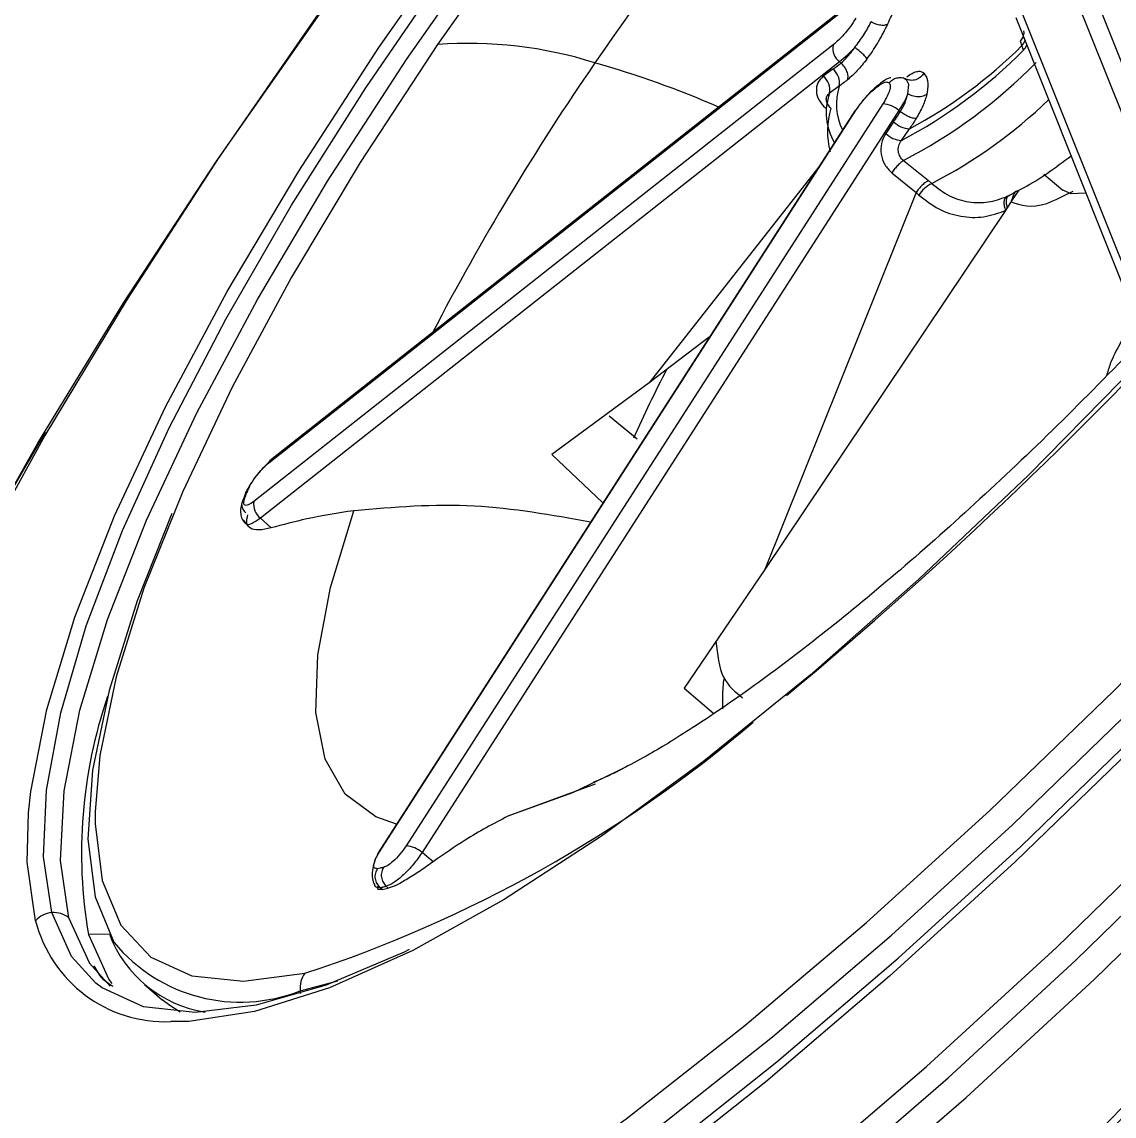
# Model space of a CAD drawing. Extents: x 400 to 501, y 484 to 634.
# Drawn here: x 487.318 to 488.239, y 521.33 to 522.253 of the extents above; entities that cross this region are included whole.
import ezdxf

# ---------------------------------------------------------------- set-up
doc = ezdxf.new("R2010")
doc.units = 0
doc.header["$MEASUREMENT"] = 0
doc.layers.add('DIM', color=3, linetype='Continuous')
doc.layers.add('GEOMETRY', color=3, linetype='Continuous', lineweight=25)

# ---------------------------------------------------------------- blocks, each defined once
blk = doc.blocks.new('2026 GRANDEE')
at = {"layer": 'GEOMETRY', "ltscale": 16}
for p, q in [((37.76924, -74.53488), (37.8706, -74.78848)), ((37.78534, -74.53323), (37.88669, -74.78683)), ((37.10183, -74.95945), (37.59026, -74.57469)), ((37.59177, -74.5726), (37.10334, -74.95736)), ((37.83549, -74.82603), (37.73414, -74.57243)), ((37.73175, -74.58405), (37.83311, -74.83765)), ((37.57765, -74.60723), (37.08922, -74.992)), ((37.73837, -74.6116), (37.73697, -74.60776)), ((37.58314, -74.62142), (37.09471, -75.00619)), ((37.5843, -74.62248), (37.58314, -74.62142)), ((37.57751, -74.6277), (37.56944, -74.63366)), ((37.63967, -74.63693), (37.63692, -74.63502)), ((37.64147, -74.64064), (37.63918, -74.63593)), ((37.58281, -74.64204), (37.57474, -74.64799)), ((37.64059, -74.64839), (37.64147, -74.64064)), ((37.5961, -74.66265), (37.19396, -75.2882)), ((37.19512, -75.28749), (37.59725, -74.66194)), ((37.61974, -74.65694), (37.21761, -75.28248)), ((37.63316, -74.66253), (37.23103, -75.28808)), ((37.63438, -74.66352), (37.63316, -74.66253)), ((37.62877, -74.67206), (37.62208, -74.68189)), ((37.63534, -74.68772), (37.64203, -74.67789)), ((37.56575, -74.70986), (37.42251, -74.89195)), ((37.63706, -74.70465), (37.65811, -74.72159)), ((37.62722, -74.71498), (37.64777, -74.73163)), ((37.75555, -74.71614), (37.77147, -74.72968)), ((37.66083, -74.72404), (37.65811, -74.72159)), ((37.64777, -74.73163), (37.52006, -75.04953)), ((37.64777, -74.73163), (37.65002, -74.73373)), ((37.72433, -74.7349), (37.72414, -74.73499)), ((37.73431, -74.72966), (37.72824, -74.73868)), ((37.72311, -74.7468), (37.52006, -75.04953)), ((37.72459, -74.74459), (37.72311, -74.7468)), ((37.72824, -74.73868), (37.72459, -74.74459)), ((37.4733, -74.85367), (37.42251, -74.89195)), ((37.42251, -74.89195), (37.34053, -74.95243)), ((37.38878, -74.91983), (37.41239, -74.93927)), ((36.91313, -74.93368), (36.88347, -74.98505)), ((37.34053, -74.95243), (37.38361, -74.99319)), ((37.08185, -74.98606), (37.07897, -74.99349)), ((37.08253, -75.01076), (37.08101, -75.00814)), ((37.10369, -75.01438), (37.09471, -75.00619)), ((37.52006, -75.04953), (37.45202, -75.14937)), ((37.45202, -75.14937), (37.47698, -75.17075)), ((37.37706, -75.23044), (37.30335, -75.25735)), ((37.24045, -75.29579), (37.23103, -75.28808)), ((37.19735, -75.31923), (37.19555, -75.31754)), ((37.19734, -75.31923), (37.19988, -75.31867)), ((37.19988, -75.31867), (37.20243, -75.31809)), ((37.20064, -75.31641), (37.20243, -75.3181)), ((36.96724, -75.35684), (36.94961, -75.35715)), ((36.96804, -75.40065), (36.95057, -75.38123)), ((36.99682, -75.39929), (37.01184, -75.41208)), ((37.12829, -75.40456), (37.15997, -75.3961))]:
    blk.add_line(p, q, dxfattribs=at)
at = {"layer": 'GEOMETRY', "ltscale": 16, "flags": 128}
for points in [[(36.91885, -75.33869), (36.91176, -75.29174), (36.91425, -75.23534), (36.92628, -75.17016), (36.94772, -75.09697), (36.97831, -75.01661), (37.01769, -74.93004), (37.06541, -74.83826), (37.1209, -74.74235), (37.18351, -74.64345), (37.25251, -74.5427), (37.3271, -74.44129), (37.40638, -74.3404), (37.48944, -74.24123), (37.57531, -74.14493), (37.66297, -74.05263), (37.75139, -73.96541), (37.83955, -73.8843)], [(38.24735, -73.63848), (38.22298, -73.65005), (38.15059, -73.68968), (38.07305, -73.73946), (37.99133, -73.79876), (37.90645, -73.86683), (37.81948, -73.94283), (37.73152, -74.02578), (37.64367, -74.11465), (37.55703, -74.20833), (37.4727, -74.30562), (37.39174, -74.40532), (37.31517, -74.50617), (37.24394, -74.60689)], [(36.64277, -75.58925), (36.65014, -75.54317), (36.67011, -75.46006), (36.69963, -75.36908), (36.73844, -75.27101), (36.78622, -75.16668), (36.84255, -75.05699), (36.90696, -74.94287), (36.9789, -74.82529), (37.05774, -74.70527), (37.14283, -74.58381), (37.23343, -74.46197), (37.32878, -74.34077), (37.42804, -74.22125), (37.5304, -74.10444), (37.63495, -73.99132)], [(37.62409, -74.00064), (37.52121, -74.11204), (37.42059, -74.22715), (37.32315, -74.34495), (37.22977, -74.46435), (37.14129, -74.58428), (37.05852, -74.70366), (36.9822, -74.8214), (36.91303, -74.93644), (36.85164, -75.04773), (36.79857, -75.15426), (36.75431, -75.25508), (36.71927, -75.34926), (36.69375, -75.43596), (36.67799, -75.51439), (36.67213, -75.58385), (36.67536, -75.63805)], [(36.89904, -75.25458), (36.901, -75.23646), (36.9145, -75.16736), (36.93819, -75.08965), (36.97176, -75.00432), (37.01479, -74.91242), (37.06675, -74.81512), (37.12698, -74.71365), (37.19472, -74.60927), (37.26913, -74.5033), (37.34925, -74.39707), (37.4341, -74.29192), (37.52259, -74.18918), (37.61363, -74.09012)], [(36.93323, -75.3432), (36.9261, -75.29464), (36.92919, -75.23602), (36.94247, -75.16808), (36.96575, -75.09168), (36.99876, -75.00778), (37.04107, -74.91743), (37.09216, -74.82176), (37.15138, -74.72199), (37.21798, -74.61937), (37.29113, -74.51518), (37.36991, -74.41073), (37.45334, -74.30735), (37.54034, -74.20633), (37.62985, -74.10894)], [(37.24394, -74.60689), (37.17896, -74.70622), (37.12103, -74.80292), (37.0709, -74.89576), (37.02918, -74.98358), (36.99641, -75.06528), (36.973, -75.13982), (36.95923, -75.20627), (36.95528, -75.25376)], [(37.5961, -74.66265), (37.59645, -74.66228), (37.59725, -74.66194)], [(37.79014, -74.73223), (37.77846, -74.73283), (37.77147, -74.72968)], [(37.83514, -74.87553), (37.74272, -74.96965), (37.65006, -75.05764), (37.55834, -75.13841), (37.4687, -75.21093), (37.38228, -75.27429), (37.30017, -75.32771), (37.22339, -75.37049), (37.1529, -75.40212), (37.08961, -75.42218), (37.0343, -75.43043), (37.01905, -75.43057)], [(37.10183, -74.95945), (37.10253, -74.95819), (37.10334, -74.95736)], [(37.02002, -75.00231), (36.99084, -75.07584), (36.96713, -75.15133), (36.95319, -75.21863), (36.9492, -75.27689), (36.95521, -75.32538), (36.97114, -75.36348), (36.9714, -75.36389)], [(37.20946, -75.26409), (37.19198, -75.25801), (37.1662, -75.23871), (37.14932, -75.20921), (37.14156, -75.16995), (37.14305, -75.12149), (37.15376, -75.06452), (37.17354, -74.99987)], [(36.91078, -75.77548), (36.96942, -75.76003), (37.04452, -75.73161), (37.1262, -75.69225), (37.21373, -75.6423), (37.3063, -75.58221), (37.40309, -75.51252), (37.50321, -75.43387), (37.60576, -75.34697), (37.70981, -75.25261), (37.81441, -75.15164), (37.91863, -75.04497)], [(36.85749, -75.80544), (36.8674, -75.80489), (36.92878, -75.79539), (36.99747, -75.77513), (37.07287, -75.74428), (37.15434, -75.70311), (37.2412, -75.65197), (37.3327, -75.59129), (37.42805, -75.5216), (37.52645, -75.44348), (37.62705, -75.35761), (37.729, -75.26471), (37.83142, -75.16558), (37.93345, -75.06106)], [(36.80419, -75.82973), (36.80659, -75.83007), (36.86097, -75.83143), (36.92331, -75.82178), (36.99307, -75.8012), (37.06965, -75.76987), (37.15239, -75.72806), (37.24061, -75.67612), (37.33353, -75.6145), (37.43037, -75.54372), (37.5303, -75.46438), (37.63248, -75.37717), (37.73601, -75.28282), (37.84004, -75.18214), (37.94366, -75.07599)], [(37.94327, -75.0845), (37.8374, -75.19295), (37.73111, -75.29581), (37.62532, -75.39221), (37.52093, -75.48132), (37.41882, -75.56238), (37.31988, -75.6347), (37.22494, -75.69767), (37.13481, -75.75074), (37.05026, -75.79346), (36.97202, -75.82547), (36.90075, -75.84649), (36.83705, -75.85635), (36.78148, -75.85496), (36.73451, -75.84234), (36.69654, -75.81858), (36.66788, -75.7839), (36.64879, -75.73859), (36.63943, -75.68304), (36.63988, -75.61771), (36.64277, -75.58925)], [(37.48529, -75.14206), (37.48447, -75.15336), (37.48432, -75.1668)], [(36.594, -75.74643), (36.59389, -75.7566), (36.5988, -75.81902), (36.61356, -75.87134), (36.63804, -75.91316), (36.67205, -75.94412), (36.71532, -75.96398), (36.76749, -75.97258), (36.82815, -75.96985), (36.89681, -75.95581), (36.97291, -75.93059), (37.05585, -75.89437), (37.14495, -75.84745), (37.2395, -75.79021), (37.33873, -75.7231), (37.44186, -75.64668), (37.54803, -75.56156), (37.65641, -75.46841), (37.76612, -75.36799), (37.87628, -75.26112), (37.98599, -75.14864)], [(36.62448, -75.91647), (36.65144, -75.95029), (36.68877, -75.97601), (36.7348, -75.99107), (36.78919, -75.99534), (36.85151, -75.98881), (36.9213, -75.9715), (36.99801, -75.94357), (37.08108, -75.90522), (37.16986, -75.85674), (37.26368, -75.7985), (37.36183, -75.73094), (37.46356, -75.65459), (37.56809, -75.57001), (37.67463, -75.47786), (37.78237, -75.37884), (37.89049, -75.27369), (37.99816, -75.16322)], [(36.66859, -75.97355), (36.70044, -75.99433), (36.74664, -76.00944), (36.80122, -76.01373), (36.86376, -76.00717), (36.93379, -75.98981), (37.01078, -75.96178), (37.09414, -75.92329), (37.18323, -75.87464), (37.27738, -75.81619), (37.37588, -75.7484), (37.47796, -75.67178), (37.58287, -75.5869), (37.68978, -75.49442), (37.7979, -75.39505), (37.9064, -75.28953), (38.01446, -75.17867)], [(37.40075, -75.21716), (37.35793, -75.23756), (37.30335, -75.25735)], [(36.90511, -75.34547), (36.89786, -75.29608), (36.89904, -75.25458)], [(36.95528, -75.25376), (36.95529, -75.26379), (36.96123, -75.31167), (36.97696, -75.34929), (37.00229, -75.37619), (37.03691, -75.39203), (37.08037, -75.39661), (37.13214, -75.38986)], [(36.95585, -75.3981), (36.93543, -75.37565), (36.91885, -75.33869)], [(36.95057, -75.38123), (36.95049, -75.3811), (36.93323, -75.3432)], [(36.94961, -75.35715), (36.96687, -75.39505), (36.96937, -75.39852)], [(37.22029, -75.36989), (37.21594, -75.37199), (37.15016, -75.39972), (37.09116, -75.41674), (37.03963, -75.42285), (36.99617, -75.41798), (36.9613, -75.40218), (36.95585, -75.3981)], [(37.1287, -75.40691), (37.12862, -75.40653), (37.12829, -75.40456)], [(37.02694, -75.42261), (37.0183, -75.41711), (37.01184, -75.41208)]]:
    blk.add_lwpolyline(points, dxfattribs=at)
at = {"layer": 'GEOMETRY', "ltscale": 16}
for centre, radius, start, end in [((39.99065, -76.41238), 3.168, 138.0403, 145.59524), ((35.17086, -72.30535), 3.70539, 309.71239, 325.83814), ((37.2705, -74.95738), 0.35149, 72.39151, 94.33422), ((37.59176, -74.60993), 0.01437, 169.19579, 233.13507), ((37.44976, -74.3183), 0.40777, 298.13285, 314.77716), ((37.72851, -74.5998), 0.01161, 316.76252, 341.46573), ((37.72992, -74.60366), 0.0116, 316.75405, 342.50685), ((37.43551, -74.30944), 0.42782, 297.84477, 315.06524), ((39.17677, -75.86139), 2.18517, 145.4573, 152.42478), ((37.14767, -75.42955), 0.8391, 66.57221, 74.15081), ((37.43092, -74.30852), 0.44656, 297.49188, 315.41813), ((37.56034, -74.64517), 0.01467, 348.89629, 51.67193), ((37.56841, -74.63922), 0.01467, 348.89606, 51.67274), ((37.62804, -74.65691), 0.04761, 161.80771, 207.32039), ((37.62096, -74.66453), 0.04909, 160.31548, 210.72715), ((37.46302, -74.34338), 0.42899, 297.45874, 313.71559), ((37.64358, -74.68026), 0.07061, 163.74645, 194.08832), ((37.61866, -74.67844), 0.02153, 47.65847, 87.12365), ((37.6433, -74.65701), 0.02092, 226.00424, 266.51501), ((37.63661, -74.66684), 0.02092, 226.00322, 266.5153), ((37.67315, -74.74868), 0.02754, 116.57003, 147.1348), ((38.49893, -75.4273), 1.19408, 152.76665, 155.84721), ((37.10333, -74.99469), 0.01437, 169.19574, 233.13502), ((37.35209, -75.28863), 0.40827, 161.13474, 189.66176), ((36.78411, -74.32487), 1.12042, 288.09694, 310.39148), ((37.21653, -75.30399), 0.02153, 47.65849, 87.12368), ((37.19526, -75.28901), 0.00152, 95.56176, 179.28694), ((36.92047, -75.35931), 0.02068, 94.51373, 138.02524), ((37.01456, -75.31775), 0.11291, 194.21212, 272.27482), ((36.92058, -75.35834), 0.01972, 50.11579, 95.0555), ((37.06446, -75.31995), 0.10392, 200.79315, 260.92669), ((37.07778, -75.27649), 0.13767, 219.40652, 291.52657), ((37.14839, -75.40196), 0.02027, 143.32988, 187.36511)]:
    blk.add_arc(centre, radius, start, end, dxfattribs=at)
for points, knots in [([(35.09388, -72.45959), (35.02521, -72.5491), (34.88746, -72.72864), (34.70464, -73.0093), (34.54233, -73.29432), (34.40494, -73.5808), (34.295, -73.864), (34.22231, -74.11569), (34.1803, -74.33446), (34.16207, -74.52153), (34.16423, -74.69585), (34.18719, -74.85494), (34.23097, -74.99647), (34.29509, -75.11842), (34.37864, -75.21919), (34.48032, -75.29768), (34.59852, -75.35324), (34.73146, -75.38574), (34.87725, -75.39541), (35.05109, -75.38143), (35.25542, -75.33551), (35.49081, -75.24932), (35.73453, -75.12961), (35.98291, -74.97906), (36.23237, -74.8005), (36.47954, -74.597), (36.72059, -74.3715), (36.95356, -74.1284), (37.09758, -73.95461), (37.16957, -73.86773)], [0, 0, 0, 0, 0.039976, 0.080194, 0.120778, 0.161837, 0.203459, 0.245687, 0.277764, 0.310154, 0.342809, 0.375668, 0.408648, 0.441649, 0.474575, 0.507349, 0.539902, 0.572177, 0.604146, 0.635798, 0.677505, 0.718718, 0.759522, 0.799996, 0.84022, 0.880272, 0.920221, 0.960117, 1, 1, 1, 1]), ([(38.25547, -75.02437), (38.31495, -74.95136), (38.43302, -74.80646), (38.59742, -74.5881), (38.74873, -74.37497), (38.89971, -74.14751), (39.04461, -73.91044), (39.17652, -73.67002), (39.28224, -73.45001), (39.36235, -73.25099), (39.41715, -73.0733), (39.44654, -72.91734), (39.44993, -72.7838), (39.42626, -72.67397), (39.37418, -72.58982), (39.29226, -72.53402), (39.17941, -72.50976), (39.04773, -72.51946), (38.90615, -72.55551), (38.7623, -72.61003), (38.60396, -72.68682), (38.43305, -72.78562), (38.25184, -72.90561), (38.06279, -73.04553), (37.86842, -73.20372), (37.67125, -73.37827), (37.47364, -73.56705), (37.2781, -73.76799), (37.08607, -73.97836), (36.96362, -74.1245), (36.9024, -74.19756)], [0, 0, 0, 0, 0.033337, 0.066162, 0.098289, 0.129643, 0.170262, 0.209688, 0.24818, 0.286014, 0.323473, 0.360856, 0.398479, 0.436623, 0.475538, 0.515442, 0.556459, 0.598598, 0.630887, 0.663669, 0.696849, 0.730315, 0.763964, 0.797711, 0.831492, 0.86526, 0.898993, 0.932687, 0.96635, 1, 1, 1, 1]), ([(39.33438, -73.67544), (39.09434, -73.98897), (38.61399, -74.61638), (37.8515, -75.526), (37.05848, -76.41081), (36.23285, -77.26654), (35.37707, -78.09213), (34.49221, -78.88512), (33.58253, -79.64758), (32.95509, -80.12791), (32.64153, -80.36794)], [0, 0, 0, 0, 0.124824, 0.249783, 0.374855, 0.499996, 0.625137, 0.750211, 0.875173, 1, 1, 1, 1]), ([(40.14972, -73.70901), (40.01275, -73.84193), (39.73443, -74.11201), (39.32574, -74.50955), (38.93363, -74.89114), (38.57287, -75.24237), (38.24336, -75.56322), (37.96324, -75.83588), (37.72849, -76.06427), (37.53515, -76.25228), (37.36101, -76.42151), (37.20524, -76.57283), (37.05758, -76.7162), (36.88867, -76.88014), (36.68246, -77.0802), (36.43229, -77.32275), (36.15065, -77.59564), (35.83749, -77.89882), (35.49276, -78.23226), (35.12444, -78.58816), (34.73372, -78.96549), (34.32187, -79.36323), (33.88208, -79.78813), (33.42907, -80.22587), (33.12305, -80.52238), (32.97275, -80.66801)], [0, 0, 0, 0, 0.057285, 0.116397, 0.171134, 0.221513, 0.267531, 0.309184, 0.338855, 0.365836, 0.39013, 0.411737, 0.431012, 0.451894, 0.482374, 0.517226, 0.556449, 0.600044, 0.64801, 0.700352, 0.753718, 0.810985, 0.872139, 0.937203, 1, 1, 1, 1]), ([(36.62326, -77.25879), (37.05222, -76.8403), (37.7117, -76.19693), (38.88801, -75.02476), (39.63765, -74.27338), (40.1598, -73.75003)], [0, 0, 0, 0, 0.360925, 0.55487, 1, 1, 1, 1]), ([(37.15207, -73.85898), (37.08992, -73.93428), (36.96996, -74.07962), (36.78482, -74.2773), (36.60854, -74.44998), (36.44284, -74.59813), (36.28982, -74.72359), (36.13172, -74.8426), (35.97539, -74.94875), (35.82833, -75.03721), (35.71519, -75.09802), (35.63509, -75.13706), (35.57822, -75.1628), (35.53054, -75.18316), (35.47669, -75.20465), (35.41258, -75.22791), (35.33577, -75.25234), (35.24454, -75.27607), (35.13805, -75.29486), (35.0196, -75.30353), (34.94586, -75.29328), (34.90614, -75.28776)], [0, 0, 0, 0, 0.083009, 0.160223, 0.231711, 0.297524, 0.357699, 0.412262, 0.483583, 0.542262, 0.588212, 0.621337, 0.641665, 0.660156, 0.684064, 0.714381, 0.749323, 0.79525, 0.852245, 0.920436, 1, 1, 1, 1]), ([(36.9024, -74.19755), (36.84283, -74.27149), (36.72367, -74.41939), (36.55715, -74.6452), (36.40191, -74.87074), (36.26044, -75.09383), (36.13417, -75.31163), (36.02461, -75.52139), (35.93296, -75.72036), (35.86008, -75.90595), (35.80641, -76.07587), (35.77196, -76.22819), (35.7563, -76.36151), (35.75883, -76.48713), (35.78545, -76.59678), (35.8417, -76.68127), (35.92223, -76.73157), (36.0247, -76.74938), (36.14734, -76.73631), (36.28903, -76.69366), (36.44911, -76.62218), (36.62717, -76.52213), (36.82283, -76.39327), (37.03548, -76.23505), (37.26391, -76.04691), (37.48479, -75.84772), (37.69239, -75.64608), (37.88242, -75.44943), (38.07211, -75.24156), (38.19426, -75.09687), (38.25547, -75.02437)], [0, 0, 0, 0, 0.033614, 0.067247, 0.100909, 0.134592, 0.168275, 0.201911, 0.235432, 0.268754, 0.301786, 0.334429, 0.366583, 0.39818, 0.439365, 0.479481, 0.51862, 0.556963, 0.594762, 0.632292, 0.669842, 0.707709, 0.746186, 0.785545, 0.826049, 0.867901, 0.900188, 0.933126, 0.966494, 1, 1, 1, 1]), ([(37.0569, -74.31581), (37.00534, -74.37983), (36.89986, -74.51076), (36.74876, -74.71504), (36.6018, -74.92796), (36.49154, -75.102), (36.41188, -75.23648), (36.35728, -75.33289), (36.30256, -75.43464), (36.25716, -75.52436), (36.21805, -75.6061), (36.18301, -75.68319), (36.14879, -75.76397), (36.12086, -75.83543), (36.09825, -75.89764), (36.07917, -75.95422), (36.06184, -76.01067), (36.04755, -76.06229), (36.03597, -76.10932), (36.02676, -76.15198), (36.01748, -76.20192), (36.00956, -76.25782), (36.00483, -76.31785), (36.00431, -76.3715), (36.0087, -76.43694), (36.02356, -76.50772), (36.05564, -76.57516), (36.10149, -76.62408), (36.1422, -76.64942), (36.16933, -76.65642), (36.1733, -76.65745)], [0, 0, 0, 0, 0.06008, 0.122889, 0.188416, 0.256647, 0.285309, 0.316274, 0.349539, 0.385099, 0.406259, 0.433329, 0.465742, 0.493156, 0.51269, 0.536745, 0.559538, 0.581071, 0.601345, 0.620361, 0.63812, 0.670389, 0.701449, 0.7313, 0.759945, 0.819485, 0.877284, 0.933251, 0.990221, 1, 1, 1, 1]), ([(37.6238, -74.58954), (37.62487, -74.58726), (37.62698, -74.58272), (37.62939, -74.57687), (37.6312, -74.57185), (37.63175, -74.56952), (37.63202, -74.56835)], [0, 0, 0, 0, 0.2504403, 0.4997205, 0.7491353, 1, 1, 1, 1]), ([(37.59687, -74.58471), (37.59542, -74.587), (37.59252, -74.5916), (37.58566, -74.60008), (37.58067, -74.60453), (37.57765, -74.60723)], [0, 0, 0, 0, 0.280872, 0.563481, 1, 1, 1, 1]), ([(37.59593, -74.60939), (37.59859, -74.60585), (37.60394, -74.59872), (37.60779, -74.59143), (37.60973, -74.58777)], [0, 0, 0, 0, 0.497296, 1, 1, 1, 1]), ([(37.60617, -74.6192), (37.60657, -74.61866), (37.61008, -74.61397), (37.61666, -74.60377), (37.62135, -74.59443), (37.6238, -74.58954)], [0, 0, 0, 0, 0.0584, 0.507268, 1, 1, 1, 1]), ([(37.6238, -74.58954), (37.62313, -74.58995), (37.62173, -74.5908), (37.61804, -74.59079), (37.61375, -74.58979), (37.61103, -74.58843), (37.60973, -74.58777)], [0, 0, 0, 0, 0.2404964, 0.4999668, 0.7594557, 1, 1, 1, 1]), ([(37.73566, -74.60414), (37.73648, -74.60301), (37.73819, -74.60068), (37.73904, -74.59739), (37.7386, -74.59568), (37.73852, -74.59537)], [0, 0, 0, 0, 0.431456, 0.895629, 1, 1, 1, 1]), ([(37.73697, -74.60776), (37.73675, -74.6071), (37.73634, -74.60592), (37.73587, -74.60468), (37.73566, -74.60414)], [0, 0, 0, 0, 0.56002, 1, 1, 1, 1]), ([(37.59593, -74.6094), (37.59375, -74.6117), (37.58939, -74.61629), (37.58522, -74.61971), (37.58314, -74.62142)], [0, 0, 0, 0, 0.500163, 1, 1, 1, 1]), ([(37.5843, -74.62248), (37.58628, -74.62067), (37.59027, -74.61705), (37.59404, -74.61196), (37.59593, -74.6094)], [0, 0, 0, 0, 0.497544, 1, 1, 1, 1]), ([(37.60617, -74.6192), (37.60593, -74.61868), (37.60557, -74.61789), (37.6042, -74.6163), (37.60286, -74.61494), (37.60125, -74.61348), (37.59896, -74.61157), (37.59713, -74.61026), (37.59593, -74.6094)], [0, 0, 0, 0, 0.2396942, 0.3685131, 0.5000001, 0.6314871, 0.7603059, 1, 1, 1, 1]), ([(37.57751, -74.6277), (37.57879, -74.62675), (37.58109, -74.62503), (37.58332, -74.62326), (37.5843, -74.62248)], [0, 0, 0, 0, 0.559996, 1, 1, 1, 1]), ([(37.58987, -74.63656), (37.5901, -74.63557), (37.59056, -74.6335), (37.58956, -74.62954), (37.58742, -74.62556), (37.58531, -74.62348), (37.5843, -74.62248)], [0, 0, 0, 0, 0.2408679, 0.5, 0.7591321, 1, 1, 1, 1]), ([(37.60617, -74.6192), (37.6035, -74.62255), (37.59816, -74.62927), (37.59263, -74.63413), (37.58987, -74.63656)], [0, 0, 0, 0, 0.499734, 1, 1, 1, 1]), ([(37.56944, -74.63366), (37.56767, -74.63539), (37.56416, -74.63882), (37.56304, -74.64614), (37.56516, -74.65382), (37.56916, -74.65816), (37.57116, -74.66033)], [0, 0, 0, 0, 0.255068, 0.505102, 0.752739, 1, 1, 1, 1]), ([(37.58987, -74.63656), (37.58857, -74.6376), (37.58625, -74.63946), (37.58386, -74.64125), (37.58281, -74.64204)], [0, 0, 0, 0, 0.559971, 1, 1, 1, 1]), ([(37.62626, -74.63486), (37.62615, -74.63488), (37.62366, -74.63536), (37.62154, -74.63674), (37.61951, -74.63807)], [0, 0, 0, 0, 0.042829, 1, 1, 1, 1]), ([(37.6248, -74.6392), (37.62576, -74.63823), (37.62767, -74.63628), (37.63149, -74.63478), (37.63553, -74.63448), (37.63797, -74.63544), (37.63919, -74.63591)], [0, 0, 0, 0, 0.25, 0.5, 0.75, 1, 1, 1, 1]), ([(37.65439, -74.63088), (37.65353, -74.63207), (37.65175, -74.63454), (37.64764, -74.63675), (37.64313, -74.6374), (37.64046, -74.63641), (37.63918, -74.63593)], [0, 0, 0, 0, 0.240496, 0.499966, 0.759455, 1, 1, 1, 1]), ([(37.63992, -74.63409), (37.64139, -74.63302), (37.64433, -74.63089), (37.64825, -74.62944), (37.65173, -74.62924), (37.6535, -74.63033), (37.65439, -74.63088)], [0, 0, 0, 0, 0.251184, 0.500061, 0.748907, 1, 1, 1, 1]), ([(37.65683, -74.64877), (37.65695, -74.64825), (37.65793, -74.64406), (37.65835, -74.63646), (37.65575, -74.6328), (37.65439, -74.63088)], [0, 0, 0, 0, 0.062289, 0.507269, 1, 1, 1, 1]), ([(37.62088, -74.63736), (37.6188, -74.63879), (37.61468, -74.64162), (37.6079, -74.64813), (37.60161, -74.6552), (37.59825, -74.66004), (37.59669, -74.66228)], [0, 0, 0, 0, 0.262851, 0.520951, 0.777757, 1, 1, 1, 1]), ([(37.59725, -74.66194), (37.59889, -74.65956), (37.60218, -74.65481), (37.60773, -74.64863), (37.61286, -74.64383), (37.61569, -74.64189), (37.61712, -74.64091)], [0, 0, 0, 0, 0.279241, 0.558489, 0.777524, 1, 1, 1, 1]), ([(37.6248, -74.6392), (37.6238, -74.63884), (37.62201, -74.6382), (37.61862, -74.64008), (37.61712, -74.64091)], [0, 0, 0, 0, 0.5591148, 1, 1, 1, 1]), ([(37.6248, -74.6392), (37.6253, -74.63997), (37.62629, -74.64152), (37.62514, -74.64743), (37.62178, -74.65335), (37.61974, -74.65694)], [0, 0, 0, 0, 0.2815495, 0.5639712, 1, 1, 1, 1]), ([(37.57579, -74.66049), (37.57529, -74.65998), (37.57428, -74.65896), (37.57314, -74.65726), (37.57233, -74.65549), (37.57191, -74.65371), (37.57194, -74.65199), (37.57255, -74.6498), (37.57386, -74.64872), (37.57474, -74.64799)], [0, 0, 0, 0, 0.1156246, 0.2328761, 0.3523755, 0.4746957, 0.6003469, 0.7297696, 1, 1, 1, 1]), ([(37.64062, -74.64837), (37.63972, -74.65055), (37.6379, -74.65491), (37.63474, -74.65999), (37.63316, -74.66253)], [0, 0, 0, 0, 0.500163, 1, 1, 1, 1]), ([(37.63438, -74.66352), (37.63585, -74.66089), (37.63881, -74.65562), (37.64002, -74.65079), (37.64062, -74.64837)], [0, 0, 0, 0, 0.497544, 1, 1, 1, 1]), ([(37.65683, -74.64877), (37.65581, -74.6494), (37.65425, -74.65037), (37.65147, -74.65093), (37.64916, -74.65106), (37.64679, -74.65082), (37.64379, -74.65011), (37.64187, -74.64906), (37.64062, -74.64837)], [0, 0, 0, 0, 0.239694, 0.368513, 0.5, 0.631487, 0.760306, 1, 1, 1, 1]), ([(37.65683, -74.64877), (37.65587, -74.65198), (37.65395, -74.65842), (37.64986, -74.6655), (37.64781, -74.66904)], [0, 0, 0, 0, 0.499734, 1, 1, 1, 1]), ([(37.62877, -74.67206), (37.62984, -74.67048), (37.63174, -74.66766), (37.63357, -74.66479), (37.63438, -74.66352)], [0, 0, 0, 0, 0.559996, 1, 1, 1, 1]), ([(37.64781, -74.66904), (37.64706, -74.66908), (37.64552, -74.66917), (37.64193, -74.66801), (37.63795, -74.66605), (37.63554, -74.66434), (37.63438, -74.66352)], [0, 0, 0, 0, 0.240868, 0.5, 0.759132, 1, 1, 1, 1]), ([(37.64781, -74.66904), (37.64675, -74.67071), (37.64486, -74.67369), (37.6429, -74.67661), (37.64203, -74.67789)], [0, 0, 0, 0, 0.559971, 1, 1, 1, 1]), ([(37.62208, -74.68189), (37.62067, -74.68457), (37.61787, -74.68989), (37.61779, -74.69941), (37.62076, -74.70848), (37.62507, -74.71281), (37.62722, -74.71498)], [0, 0, 0, 0, 0.254058, 0.503802, 0.751539, 1, 1, 1, 1]), ([(37.63706, -74.70465), (37.63652, -74.70419), (37.63541, -74.70324), (37.63413, -74.70141), (37.6332, -74.69934), (37.63267, -74.69706), (37.6326, -74.69466), (37.63311, -74.69134), (37.63444, -74.68918), (37.63534, -74.68772)], [0, 0, 0, 0, 0.115656, 0.23293, 0.352443, 0.474766, 0.600412, 0.729821, 1, 1, 1, 1]), ([(37.72986, -74.73188), (37.73283, -74.73044), (37.74889, -74.7227), (37.76515, -74.71061), (37.7784, -74.70076)], [0, 0, 0, 0, 0.185485, 1, 1, 1, 1]), ([(37.63706, -74.70465), (37.63634, -74.70514), (37.63489, -74.70612), (37.63223, -74.70871), (37.62953, -74.71174), (37.62799, -74.7139), (37.62722, -74.71498)], [0, 0, 0, 0, 0.249188, 0.5, 0.750812, 1, 1, 1, 1]), ([(37.66083, -74.72404), (37.66569, -74.7278), (37.67527, -74.73522), (37.69193, -74.74016), (37.70856, -74.74061), (37.7188, -74.73694), (37.72386, -74.73512)], [0, 0, 0, 0, 0.2599368, 0.5128022, 0.7593058, 1, 1, 1, 1]), ([(37.65002, -74.73373), (37.65549, -74.738), (37.66636, -74.74648), (37.6854, -74.7524), (37.70487, -74.75325), (37.71702, -74.74895), (37.72311, -74.7468)], [0, 0, 0, 0, 0.2518921, 0.5004328, 0.7498463, 1, 1, 1, 1]), ([(37.72386, -74.73512), (37.72333, -74.73553), (37.72224, -74.73637), (37.72161, -74.73923), (37.72182, -74.74288), (37.72269, -74.74552), (37.72311, -74.7468)], [0, 0, 0, 0, 0.241787, 0.5, 0.758213, 1, 1, 1, 1]), ([(37.72607, -74.73407), (37.72552, -74.73446), (37.72439, -74.73526), (37.7236, -74.7378), (37.72358, -74.74103), (37.72426, -74.74342), (37.72459, -74.74459)], [0, 0, 0, 0, 0.2430577, 0.5, 0.7569423, 1, 1, 1, 1]), ([(37.72386, -74.73512), (37.72428, -74.73493), (37.72503, -74.73458), (37.72575, -74.73422), (37.72607, -74.73407)], [0, 0, 0, 0, 0.560911, 1, 1, 1, 1]), ([(37.72607, -74.73407), (37.72745, -74.73332), (37.72995, -74.73198), (37.73153, -74.73066), (37.73223, -74.73007)], [0, 0, 0, 0, 0.555294, 1, 1, 1, 1]), ([(37.72773, -74.7395), (37.73612, -74.74241), (37.74866, -74.74675), (37.77236, -74.73441), (37.78019, -74.73034)], [0, 0, 0, 0, 0.669765, 1, 1, 1, 1]), ([(37.72824, -74.73868), (37.72904, -74.73596), (37.72986, -74.73322), (37.73146, -74.73109), (37.73147, -74.73107)], [0, 0, 0, 0, 0.992605, 1, 1, 1, 1]), ([(37.83275, -74.83676), (37.8242, -74.85084), (37.81293, -74.8694), (37.8092, -74.88279), (37.8083, -74.88601)], [0, 0, 0, 0, 0.759027, 1, 1, 1, 1]), ([(37.83548, -74.85854), (37.81264, -74.88192), (37.76626, -74.92939), (37.69727, -74.9945), (37.6302, -75.05391), (37.56751, -75.10535), (37.51068, -75.14824), (37.46183, -75.18168), (37.42484, -75.20436), (37.40869, -75.21284), (37.40221, -75.21625)], [0, 0, 0, 0, 0.1342392, 0.2725414, 0.4089038, 0.5426093, 0.6728332, 0.7986624, 0.9191837, 1, 1, 1, 1]), ([(37.10294, -74.95804), (37.10239, -74.9585), (37.10073, -74.95988), (37.09669, -74.96393), (37.09102, -74.97052), (37.08621, -74.97751), (37.08325, -74.98277), (37.08227, -74.9851), (37.08177, -74.98628)], [0, 0, 0, 0, 0.067789, 0.20153, 0.46463, 0.728211, 0.862486, 1, 1, 1, 1]), ([(37.08436, -74.98199), (37.08533, -74.97995), (37.08726, -74.97586), (37.09221, -74.96907), (37.09731, -74.96334), (37.10032, -74.96075), (37.10183, -74.95945)], [0, 0, 0, 0, 0.2786913, 0.5580207, 0.7789551, 1, 1, 1, 1]), ([(37.08154, -74.98927), (37.08206, -74.98791), (37.08299, -74.98549), (37.08395, -74.98306), (37.08436, -74.98199)], [0, 0, 0, 0, 0.560002, 1, 1, 1, 1]), ([(37.0819, -74.98695), (37.08197, -74.98609), (37.08211, -74.98414), (37.08356, -74.98276), (37.08436, -74.98199)], [0, 0, 0, 0, 0.445861, 1, 1, 1, 1]), ([(37.07906, -74.99325), (37.07863, -74.99505), (37.07775, -74.9987), (37.07809, -75.00374), (37.07956, -75.00809), (37.08148, -75.01), (37.08244, -75.01096)], [0, 0, 0, 0, 0.240395, 0.489275, 0.74376, 1, 1, 1, 1]), ([(37.08154, -74.98927), (37.08077, -74.99006), (37.07918, -74.99169), (37.07864, -74.99509), (37.07963, -74.99866), (37.08147, -75.0007), (37.08235, -75.00168)], [0, 0, 0, 0, 0.241095, 0.499999, 0.758904, 1, 1, 1, 1]), ([(37.08922, -74.992), (37.08748, -74.99319), (37.08401, -74.99559), (37.08117, -74.99551), (37.08033, -74.99327), (37.08114, -74.9906), (37.08154, -74.98927)], [0, 0, 0, 0, 0.278443, 0.557745, 0.778799, 1, 1, 1, 1]), ([(37.37312, -75.00951), (37.34029, -75.00363), (37.27209, -74.99141), (37.2072, -74.99698), (37.17354, -74.99987)], [0, 0, 0, 0, 0.481367, 1, 1, 1, 1]), ([(37.10369, -75.01438), (37.10008, -75.01517), (37.09299, -75.01674), (37.0858, -75.01515), (37.08233, -75.0107), (37.08353, -75.00577), (37.08413, -75.00333)], [0, 0, 0, 0, 0.261462, 0.513456, 0.758606, 1, 1, 1, 1]), ([(37.17354, -74.99987), (37.16015, -75.00193), (37.13625, -75.0056), (37.11364, -75.0117), (37.10369, -75.01438)], [0, 0, 0, 0, 0.560165, 1, 1, 1, 1]), ([(37.09471, -75.00619), (37.09228, -75.00783), (37.08741, -75.01112), (37.08326, -75.01227), (37.08262, -75.01095), (37.08253, -75.01076)], [0, 0, 0, 0, 0.461644, 0.922442, 1, 1, 1, 1]), ([(38.24927, -75.02254), (38.18965, -75.09317), (38.07563, -75.22823), (37.90652, -75.41419), (37.75246, -75.57548), (37.60285, -75.72455), (37.46276, -75.85732), (37.33662, -75.97098), (37.23953, -76.05482), (37.1691, -76.11362), (37.11569, -76.15712), (37.06849, -76.19478), (37.01788, -76.23425), (36.96222, -76.27652), (36.87826, -76.33832), (36.76477, -76.41711), (36.62653, -76.50374), (36.51607, -76.56373), (36.43217, -76.603), (36.36983, -76.6283), (36.30991, -76.64807), (36.258, -76.66045), (36.21362, -76.66591), (36.19574, -76.66328), (36.18627, -76.66189)], [0, 0, 0, 0, 0.071577, 0.136877, 0.195548, 0.247519, 0.306614, 0.35456, 0.391885, 0.419028, 0.437102, 0.455199, 0.47578, 0.498789, 0.524174, 0.581849, 0.647143, 0.717603, 0.754791, 0.793314, 0.835012, 0.883237, 0.938152, 1, 1, 1, 1]), ([(37.47882, -75.11004), (37.48007, -75.12109), (37.48249, -75.14248), (37.4952, -75.15263), (37.50135, -75.15753)], [0, 0, 0, 0, 0.516257, 1, 1, 1, 1]), ([(37.40285, -75.21589), (37.39805, -75.2184), (37.3859, -75.22476), (37.37603, -75.22863), (37.37574, -75.22874), (37.37563, -75.22879)], [0, 0, 0, 0, 0.281004, 0.71191, 1, 1, 1, 1]), ([(37.30335, -75.25735), (37.2912, -75.2638), (37.2695, -75.27533), (37.24932, -75.28954), (37.24045, -75.29579)], [0, 0, 0, 0, 0.560166, 1, 1, 1, 1]), ([(37.21761, -75.28248), (37.21594, -75.28486), (37.21258, -75.28963), (37.20686, -75.29544), (37.20195, -75.29923), (37.19967, -75.3001), (37.19853, -75.30053)], [0, 0, 0, 0, 0.278443, 0.557745, 0.778799, 1, 1, 1, 1]), ([(37.19387, -75.28875), (37.19277, -75.29108), (37.19051, -75.29584), (37.18895, -75.30328), (37.18887, -75.31017), (37.19022, -75.3135), (37.1909, -75.31518)], [0, 0, 0, 0, 0.237646, 0.485183, 0.740608, 1, 1, 1, 1]), ([(37.1935, -75.30165), (37.19243, -75.30161), (37.19029, -75.30154), (37.19015, -75.29791), (37.19187, -75.29297), (37.19403, -75.28932), (37.19512, -75.28749)], [0, 0, 0, 0, 0.278691, 0.558021, 0.778955, 1, 1, 1, 1]), ([(37.23103, -75.28808), (37.22865, -75.29143), (37.22392, -75.29813), (37.21528, -75.30722), (37.2069, -75.31401), (37.20273, -75.31561), (37.20064, -75.31641)], [0, 0, 0, 0, 0.250249, 0.50004, 0.749811, 1, 1, 1, 1]), ([(37.19853, -75.30053), (37.19758, -75.30074), (37.1959, -75.30113), (37.19423, -75.30149), (37.1935, -75.30165)], [0, 0, 0, 0, 0.560002, 1, 1, 1, 1]), ([(37.19853, -75.30053), (37.19792, -75.30174), (37.19665, -75.30426), (37.19655, -75.3088), (37.19784, -75.31319), (37.19973, -75.31536), (37.20064, -75.31641)], [0, 0, 0, 0, 0.2410947, 0.4999988, 0.7589035, 1, 1, 1, 1]), ([(37.24045, -75.29579), (37.23691, -75.29832), (37.22997, -75.30328), (37.21884, -75.31043), (37.20894, -75.31593), (37.20459, -75.31738), (37.20243, -75.3181)], [0, 0, 0, 0, 0.261463, 0.513456, 0.758607, 1, 1, 1, 1]), ([(37.19555, -75.31754), (37.19465, -75.31649), (37.19276, -75.31432), (37.19148, -75.30993), (37.1916, -75.30538), (37.19288, -75.30286), (37.1935, -75.30165)], [0, 0, 0, 0, 0.2410961, 0.5000008, 0.7589052, 1, 1, 1, 1]), ([(37.19555, -75.31754), (37.1939, -75.31769), (37.19143, -75.31791), (37.19124, -75.31539), (37.19117, -75.31455)], [0, 0, 0, 0, 0.669239, 1, 1, 1, 1]), ([(37.19734, -75.31923), (37.19585, -75.31934), (37.19284, -75.31956), (37.19379, -75.31699), (37.19426, -75.3157)], [0, 0, 0, 0, 0.495374, 1, 1, 1, 1]), ([(37.19555, -75.31754), (37.19603, -75.31743), (37.19687, -75.31725), (37.19772, -75.31707), (37.19809, -75.31698)], [0, 0, 0, 0, 0.559999, 1, 1, 1, 1]), ([(37.19809, -75.31698), (37.19856, -75.31688), (37.19941, -75.31669), (37.20026, -75.31649), (37.20064, -75.31641)], [0, 0, 0, 0, 0.560002, 1, 1, 1, 1]), ([(36.97048, -75.40102), (36.96725, -75.39908), (36.96057, -75.39505), (36.95663, -75.38739), (36.9546, -75.38344)], [0, 0, 0, 0, 0.483141, 1, 1, 1, 1])]:
    blk.add_open_spline(points, degree=3, knots=knots, dxfattribs=at)
blk.add_open_spline([(37.65811, -74.72159), (37.65732, -74.72201), (37.65573, -74.72286), (37.65287, -74.72532), (37.65004, -74.72834), (37.64852, -74.73054), (37.64777, -74.73163)], degree=3, dxfattribs=at)

msp = doc.modelspace()

# ---------------------------------------------------------------- block references
at = {"layer": 'DIM'}
msp.add_blockref('2026 GRANDEE', (450.42478, 596.84033), dxfattribs=at)

doc.saveas('drawing.dxf')
